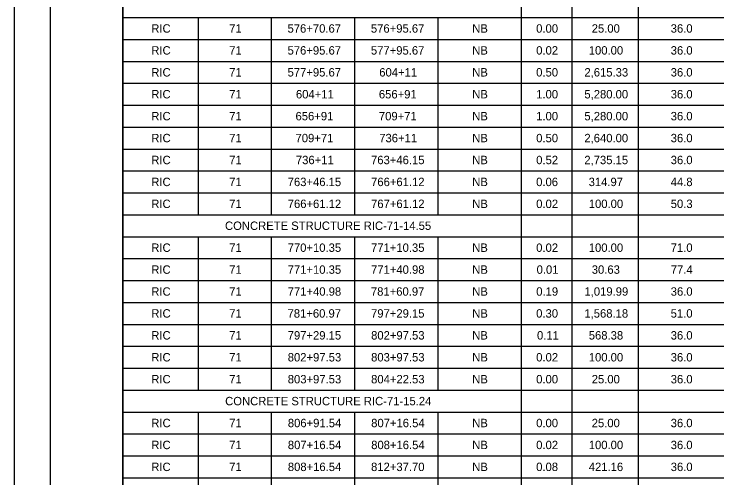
# Model space of a CAD drawing. Extents: x 0 to 34, y 0 to 22.
# Drawn here: x 0 to 9.8, y 9.59 to 16 of the extents above; entities that cross this region are included whole.
import ezdxf

# ---------------------------------------------------------------- set-up
doc = ezdxf.new("R2010")
doc.units = 0
for name, color, linetype in [('SH_Border', 7, 'Continuous'), ('SH_Cut_Line', 7, 'Continuous'), ('SH_Text', 7, 'Continuous')]:
    doc.layers.add(name, color=color, linetype=linetype)

msp = doc.modelspace()

# ---------------------------------------------------------------- linework, layer by layer
at = {"layer": 'SH_Border'}
for points in [[(0.5, 21.5), (1.5, 21.5), (1.5, 0.5), (0.5, 0.5)], [(1.5, 21.5), (33.5, 21.5), (33.5, 0.5), (1.5, 0.5)]]:
    msp.add_lwpolyline(points, close=True, dxfattribs=at)
at = {"layer": 'SH_Cut_Line'}
msp.add_lwpolyline([(0, 0), (34, 0), (34, 22), (0, 22)], close=True, dxfattribs=at)
at = {"layer": 'SH_Text'}
for p, q in [((1.5, 18.3793), (1.5, 12.6227)), ((7.0041, 18.3793), (7.0041, 12.6227)), ((7.701, 18.3793), (7.701, 12.6227)), ((8.62, 18.3793), (8.62, 12.6227)), ((1.5, 15.9555), (2.5402, 15.9555)), ((2.5402, 15.9555), (3.5502, 15.9555)), ((2.5402, 15.9555), (2.5402, 13.2286)), ((3.5502, 15.9555), (4.7015, 15.9555)), ((3.5502, 15.9555), (3.5502, 13.2286)), ((4.7015, 15.9555), (5.8528, 15.9555)), ((4.7015, 15.9555), (4.7015, 13.2286)), ((5.8528, 15.9555), (7.0041, 15.9555)), ((5.8528, 15.9555), (5.8528, 13.2286)), ((7.0041, 15.9555), (9.8017, 15.9555)), ((1.5, 15.6525), (2.5402, 15.6525)), ((2.5402, 15.6525), (3.5502, 15.6525)), ((3.5502, 15.6525), (4.7015, 15.6525)), ((4.7015, 15.6525), (5.8528, 15.6525)), ((5.8528, 15.6525), (7.0041, 15.6525)), ((7.0041, 15.6525), (9.8017, 15.6525)), ((1.5, 15.3495), (2.5402, 15.3495)), ((2.5402, 15.3495), (3.5502, 15.3495)), ((3.5502, 15.3495), (4.7015, 15.3495)), ((4.7015, 15.3495), (5.8528, 15.3495)), ((5.8528, 15.3495), (7.0041, 15.3495)), ((7.0041, 15.3495), (9.8017, 15.3495)), ((1.5, 15.0465), (2.5402, 15.0465)), ((2.5402, 15.0465), (3.5502, 15.0465)), ((3.5502, 15.0465), (4.7015, 15.0465)), ((4.7015, 15.0465), (5.8528, 15.0465)), ((5.8528, 15.0465), (7.0041, 15.0465)), ((7.0041, 15.0465), (9.8017, 15.0465)), ((1.5, 14.7435), (2.5402, 14.7435)), ((2.5402, 14.7435), (3.5502, 14.7435)), ((3.5502, 14.7435), (4.7015, 14.7435)), ((4.7015, 14.7435), (5.8528, 14.7435)), ((5.8528, 14.7435), (7.0041, 14.7435)), ((7.0041, 14.7435), (9.8017, 14.7435)), ((1.5, 14.4406), (2.5402, 14.4406)), ((2.5402, 14.4406), (3.5502, 14.4406)), ((3.5502, 14.4406), (4.7015, 14.4406)), ((4.7015, 14.4406), (5.8528, 14.4406)), ((5.8528, 14.4406), (7.0041, 14.4406)), ((7.0041, 14.4406), (9.8017, 14.4406)), ((1.5, 14.1376), (2.5402, 14.1376)), ((2.5402, 14.1376), (3.5502, 14.1376)), ((3.5502, 14.1376), (4.7015, 14.1376)), ((4.7015, 14.1376), (5.8528, 14.1376)), ((5.8528, 14.1376), (7.0041, 14.1376)), ((7.0041, 14.1376), (9.8017, 14.1376)), ((1.5, 13.8346), (2.5402, 13.8346)), ((2.5402, 13.8346), (3.5502, 13.8346)), ((3.5502, 13.8346), (4.7015, 13.8346)), ((4.7015, 13.8346), (5.8528, 13.8346)), ((5.8528, 13.8346), (7.0041, 13.8346)), ((7.0041, 13.8346), (9.8017, 13.8346)), ((1.5, 13.5316), (2.5402, 13.5316)), ((2.5402, 13.5316), (3.5502, 13.5316)), ((3.5502, 13.5316), (4.7015, 13.5316)), ((4.7015, 13.5316), (5.8528, 13.5316)), ((5.8528, 13.5316), (7.0041, 13.5316)), ((7.0041, 13.5316), (9.8017, 13.5316)), ((1.5, 13.2286), (2.5402, 13.2286)), ((2.5402, 13.2286), (3.5502, 13.2286)), ((3.5502, 13.2286), (4.7015, 13.2286)), ((4.7015, 13.2286), (5.8528, 13.2286)), ((5.8528, 13.2286), (7.0041, 13.2286)), ((7.0041, 13.2286), (9.8017, 13.2286)), ((1.5, 12.9257), (2.5402, 12.9257)), ((2.5402, 12.9257), (3.5502, 12.9257)), ((2.5402, 12.9257), (2.5402, 12.6227)), ((3.5502, 12.9257), (4.7015, 12.9257)), ((3.5502, 12.9257), (3.5502, 12.6227)), ((4.7015, 12.9257), (5.8528, 12.9257)), ((4.7015, 12.9257), (4.7015, 12.6227)), ((5.8528, 12.9257), (7.0041, 12.9257)), ((5.8528, 12.9257), (5.8528, 12.6227)), ((7.0041, 12.9257), (9.8017, 12.9257)), ((1.5, 12.6227), (2.5402, 12.6227)), ((1.5, 12.6227), (1.5, 9.5929)), ((2.5402, 12.6227), (3.5502, 12.6227)), ((2.5402, 12.6227), (2.5402, 10.8048)), ((3.5502, 12.6227), (4.7015, 12.6227)), ((3.5502, 12.6227), (3.5502, 10.8048)), ((4.7015, 12.6227), (5.8528, 12.6227)), ((4.7015, 12.6227), (4.7015, 10.8048)), ((5.8528, 12.6227), (7.0041, 12.6227)), ((5.8528, 12.6227), (5.8528, 10.8048)), ((7.0041, 12.6227), (9.8017, 12.6227)), ((7.0041, 12.6227), (7.0041, 9.5929)), ((7.701, 12.6227), (7.701, 9.5929)), ((8.62, 12.6227), (8.62, 9.5929)), ((1.5, 12.3197), (2.5402, 12.3197)), ((2.5402, 12.3197), (3.5502, 12.3197)), ((3.5502, 12.3197), (4.7015, 12.3197)), ((4.7015, 12.3197), (5.8528, 12.3197)), ((5.8528, 12.3197), (7.0041, 12.3197)), ((7.0041, 12.3197), (9.8017, 12.3197)), ((1.5, 12.0167), (2.5402, 12.0167)), ((2.5402, 12.0167), (3.5502, 12.0167)), ((3.5502, 12.0167), (4.7015, 12.0167)), ((4.7015, 12.0167), (5.8528, 12.0167)), ((5.8528, 12.0167), (7.0041, 12.0167)), ((7.0041, 12.0167), (9.8017, 12.0167)), ((1.5, 11.7137), (2.5402, 11.7137)), ((2.5402, 11.7137), (3.5502, 11.7137)), ((3.5502, 11.7137), (4.7015, 11.7137)), ((4.7015, 11.7137), (5.8528, 11.7137)), ((5.8528, 11.7137), (7.0041, 11.7137)), ((7.0041, 11.7137), (9.8017, 11.7137)), ((1.5, 11.4108), (2.5402, 11.4108)), ((2.5402, 11.4108), (3.5502, 11.4108)), ((3.5502, 11.4108), (4.7015, 11.4108)), ((4.7015, 11.4108), (5.8528, 11.4108)), ((5.8528, 11.4108), (7.0041, 11.4108)), ((7.0041, 11.4108), (9.8017, 11.4108)), ((1.5, 11.1078), (2.5402, 11.1078)), ((2.5402, 11.1078), (3.5502, 11.1078)), ((3.5502, 11.1078), (4.7015, 11.1078)), ((4.7015, 11.1078), (5.8528, 11.1078)), ((5.8528, 11.1078), (7.0041, 11.1078)), ((7.0041, 11.1078), (9.8017, 11.1078)), ((1.5, 10.8048), (2.5402, 10.8048)), ((2.5402, 10.8048), (3.5502, 10.8048)), ((3.5502, 10.8048), (4.7015, 10.8048)), ((4.7015, 10.8048), (5.8528, 10.8048)), ((5.8528, 10.8048), (7.0041, 10.8048)), ((7.0041, 10.8048), (9.8017, 10.8048)), ((1.5, 10.5018), (2.5402, 10.5018)), ((2.5402, 10.5018), (3.5502, 10.5018)), ((2.5402, 10.5018), (2.5402, 9.5929)), ((3.5502, 10.5018), (4.7015, 10.5018)), ((3.5502, 10.5018), (3.5502, 9.5929)), ((4.7015, 10.5018), (5.8528, 10.5018)), ((4.7015, 10.5018), (4.7015, 9.5929)), ((5.8528, 10.5018), (7.0041, 10.5018)), ((5.8528, 10.5018), (5.8528, 9.5929)), ((7.0041, 10.5018), (9.8017, 10.5018)), ((1.5, 10.1988), (2.5402, 10.1988)), ((2.5402, 10.1988), (3.5502, 10.1988)), ((3.5502, 10.1988), (4.7015, 10.1988)), ((4.7015, 10.1988), (5.8528, 10.1988)), ((5.8528, 10.1988), (7.0041, 10.1988)), ((7.0041, 10.1988), (9.8017, 10.1988)), ((1.5, 9.8959), (2.5402, 9.8959)), ((2.5402, 9.8959), (3.5502, 9.8959)), ((3.5502, 9.8959), (4.7015, 9.8959)), ((4.7015, 9.8959), (5.8528, 9.8959)), ((5.8528, 9.8959), (7.0041, 9.8959)), ((7.0041, 9.8959), (9.8017, 9.8959)), ((1.5, 9.5929), (2.5402, 9.5929)), ((1.5, 9.5929), (1.5, 5.6541)), ((2.5402, 9.5929), (3.5502, 9.5929)), ((2.5402, 9.5929), (2.5402, 8.9869)), ((3.5502, 9.5929), (4.7015, 9.5929)), ((3.5502, 9.5929), (3.5502, 8.9869)), ((4.7015, 9.5929), (5.8528, 9.5929)), ((4.7015, 9.5929), (4.7015, 8.9869)), ((5.8528, 9.5929), (7.0041, 9.5929)), ((5.8528, 9.5929), (5.8528, 8.9869)), ((7.0041, 9.5929), (9.8017, 9.5929)), ((7.0041, 9.5929), (7.0041, 7.169)), ((7.701, 9.5929), (7.701, 7.169)), ((8.62, 9.5929), (8.62, 7.169))]:
    msp.add_line(p, q, dxfattribs=at)

# ---------------------------------------------------------------- texts
for s, height, p in [('RIC', 0.11614, (1.8937, 15.7459)), ('71', 0.11614, (2.9696, 15.7459)), ('576+70.67', 0.11614, (3.7759, 15.7459)), ('576+95.67', 0.11614, (4.9272, 15.7459)), ('NB', 0.11614, (6.3269, 15.7459)), ('0.00', 0.11614, (7.2098, 15.7459)), ('25.00', 0.11614, (7.9772, 15.7459)), ('36.0', 0.11614, (9.0681, 15.7459)), ('RIC', 0.11614, (1.8937, 15.4429)), ('71', 0.11614, (2.9696, 15.4429)), ('576+95.67', 0.11614, (3.7759, 15.4429)), ('577+95.67', 0.11614, (4.9272, 15.4429)), ('NB', 0.11614, (6.3269, 15.4429)), ('0.02', 0.11614, (7.2101, 15.4429)), ('100.00', 0.11614, (7.9366, 15.4429)), ('36.0', 0.11614, (9.0681, 15.4429)), ('RIC', 0.11614, (1.8937, 15.1399)), ('71', 0.11614, (2.9696, 15.1399)), ('577+95.67', 0.11614, (3.7759, 15.1399)), ('604+11', 0.11614, (5.0426, 15.1399)), ('NB', 0.11614, (6.3269, 15.1399)), ('0.50', 0.11614, (7.2098, 15.1399)), ('2,615.33', 0.11614, (7.8763, 15.1399)), ('36.0', 0.11614, (9.0681, 15.1399)), ('RIC', 0.11614, (1.8937, 14.837)), ('71', 0.11614, (2.9696, 14.837)), ('604+11', 0.11614, (3.8913, 14.837)), ('656+91', 0.11614, (5.0372, 14.837)), ('NB', 0.11614, (6.3269, 14.837)), ('1.00', 0.11614, (7.2098, 14.837)), ('5,280.00', 0.11614, (7.8757, 14.837)), ('36.0', 0.11614, (9.0681, 14.837)), ('RIC', 0.11614, (1.8937, 14.534)), ('71', 0.11614, (2.9696, 14.534)), ('656+91', 0.11614, (3.8859, 14.534)), ('709+71', 0.11614, (5.0372, 14.534)), ('NB', 0.11614, (6.3269, 14.534)), ('1.00', 0.11614, (7.2098, 14.534)), ('5,280.00', 0.11614, (7.8757, 14.534)), ('36.0', 0.11614, (9.0681, 14.534)), ('RIC', 0.11614, (1.8937, 14.231)), ('71', 0.11614, (2.9696, 14.231)), ('709+71', 0.11614, (3.8859, 14.231)), ('736+11', 0.11614, (5.0426, 14.231)), ('NB', 0.11614, (6.3269, 14.231)), ('0.50', 0.11614, (7.2098, 14.231)), ('2,640.00', 0.11614, (7.8757, 14.231)), ('36.0', 0.11614, (9.0681, 14.231)), ('RIC', 0.11614, (1.8937, 13.928)), ('71', 0.11614, (2.9696, 13.928)), ('736+11', 0.11614, (3.8913, 13.928)), ('763+46.15', 0.11614, (4.9289, 13.928)), ('NB', 0.11614, (6.3269, 13.928)), ('0.52', 0.11614, (7.2101, 13.928)), ('2,735.15', 0.11614, (7.8752, 13.928)), ('36.0', 0.11614, (9.0681, 13.928)), ('RIC', 0.11614, (1.8937, 13.625)), ('71', 0.11614, (2.9696, 13.625)), ('763+46.15', 0.11614, (3.7776, 13.625)), ('766+61.12', 0.11614, (4.9297, 13.625)), ('NB', 0.11614, (6.3269, 13.625)), ('0.06', 0.11614, (7.2097, 13.625)), ('314.97', 0.11614, (7.9344, 13.625)), ('44.8', 0.11614, (9.0682, 13.625)), ('RIC', 0.11614, (1.8937, 13.3221)), ('71', 0.11614, (2.9696, 13.3221)), ('766+61.12', 0.11614, (3.7783, 13.3221)), ('767+61.12', 0.11614, (4.9297, 13.3221)), ('NB', 0.11614, (6.3269, 13.3221)), ('0.02', 0.11614, (7.2101, 13.3221)), ('100.00', 0.11614, (7.9366, 13.3221)), ('50.3', 0.11614, (9.0687, 13.3221)), ('CONCRETE STRUCTURE RIC-71-14.55', 0.116142, (2.9119, 13.0191)), ('RIC', 0.11614, (1.8937, 12.7161)), ('71', 0.11614, (2.9696, 12.7161)), ('770+10.35', 0.11614, (3.7776, 12.7161)), ('771+10.35', 0.11614, (4.9289, 12.7161)), ('NB', 0.11614, (6.3269, 12.7161)), ('0.02', 0.11614, (7.2101, 12.7161)), ('100.00', 0.11614, (7.9366, 12.7161)), ('71.0', 0.11614, (9.0681, 12.7161)), ('RIC', 0.11614, (1.8937, 12.4131)), ('71', 0.11614, (2.9696, 12.4131)), ('771+10.35', 0.11614, (3.7776, 12.4131)), ('771+40.98', 0.11614, (4.9295, 12.4131)), ('NB', 0.11614, (6.3269, 12.4131)), ('0.01', 0.11614, (7.2161, 12.4131)), ('30.63', 0.11614, (7.9778, 12.4131)), ('77.4', 0.11614, (9.0697, 12.4131)), ('RIC', 0.11614, (1.8937, 12.1101)), ('71', 0.11614, (2.9696, 12.1101)), ('771+40.98', 0.11614, (3.7782, 12.1101)), ('781+60.97', 0.11614, (4.9272, 12.1101)), ('NB', 0.11614, (6.3269, 12.1101)), ('0.19', 0.11614, (7.2109, 12.1101)), ('1,019.99', 0.11614, (7.8768, 12.1101)), ('36.0', 0.11614, (9.0681, 12.1101)), ('RIC', 0.11614, (1.8937, 11.8072)), ('71', 0.11614, (2.9696, 11.8072)), ('781+60.97', 0.11614, (3.7759, 11.8072)), ('797+29.15', 0.11614, (4.9289, 11.8072)), ('NB', 0.11614, (6.3269, 11.8072)), ('0.30', 0.11614, (7.2098, 11.8072)), ('1,568.18', 0.11614, (7.8758, 11.8072)), ('51.0', 0.11614, (9.0681, 11.8072)), ('RIC', 0.11614, (1.8937, 11.5042)), ('71', 0.11614, (2.9696, 11.5042)), ('797+29.15', 0.11614, (3.7776, 11.5042)), ('802+97.53', 0.11614, (4.93, 11.5042)), ('NB', 0.11614, (6.3269, 11.5042)), ('0.11', 0.11614, (7.2215, 11.5042)), ('568.38', 0.11614, (7.9367, 11.5042)), ('36.0', 0.11614, (9.0681, 11.5042)), ('RIC', 0.11614, (1.8937, 11.2012)), ('71', 0.11614, (2.9696, 11.2012)), ('802+97.53', 0.11614, (3.7787, 11.2012)), ('803+97.53', 0.11614, (4.93, 11.2012)), ('NB', 0.11614, (6.3269, 11.2012)), ('0.02', 0.11614, (7.2101, 11.2012)), ('100.00', 0.11614, (7.9366, 11.2012)), ('36.0', 0.11614, (9.0681, 11.2012)), ('RIC', 0.11614, (1.8937, 10.8982)), ('71', 0.11614, (2.9696, 10.8982)), ('803+97.53', 0.11614, (3.7787, 10.8982)), ('804+22.53', 0.11614, (4.93, 10.8982)), ('NB', 0.11614, (6.3269, 10.8982)), ('0.00', 0.11614, (7.2098, 10.8982)), ('25.00', 0.11614, (7.9772, 10.8982)), ('36.0', 0.11614, (9.0681, 10.8982)), ('CONCRETE STRUCTURE RIC-71-15.24', 0.116142, (2.914, 10.5952)), ('RIC', 0.11614, (1.8937, 10.2923)), ('71', 0.11614, (2.9696, 10.2923)), ('806+91.54', 0.11614, (3.7797, 10.2923)), ('807+16.54', 0.11614, (4.931, 10.2923)), ('NB', 0.11614, (6.3269, 10.2923)), ('0.00', 0.11614, (7.2098, 10.2923)), ('25.00', 0.11614, (7.9772, 10.2923)), ('36.0', 0.11614, (9.0681, 10.2923)), ('RIC', 0.11614, (1.8937, 9.9893)), ('71', 0.11614, (2.9696, 9.9893)), ('807+16.54', 0.11614, (3.7797, 9.9893)), ('808+16.54', 0.11614, (4.931, 9.9893)), ('NB', 0.11614, (6.3269, 9.9893)), ('0.02', 0.11614, (7.2101, 9.9893)), ('100.00', 0.11614, (7.9366, 9.9893)), ('36.0', 0.11614, (9.0681, 9.9893)), ('RIC', 0.11614, (1.8937, 9.6863)), ('71', 0.11614, (2.9696, 9.6863)), ('808+16.54', 0.11614, (3.7797, 9.6863)), ('812+37.70', 0.11614, (4.9294, 9.6863)), ('NB', 0.11614, (6.3269, 9.6863)), ('0.08', 0.11614, (7.2099, 9.6863)), ('421.16', 0.11614, (7.9364, 9.6863)), ('36.0', 0.11614, (9.0681, 9.6863))]:
    msp.add_text(s, height=height, dxfattribs=at).set_placement(p)

doc.saveas('drawing.dxf')
